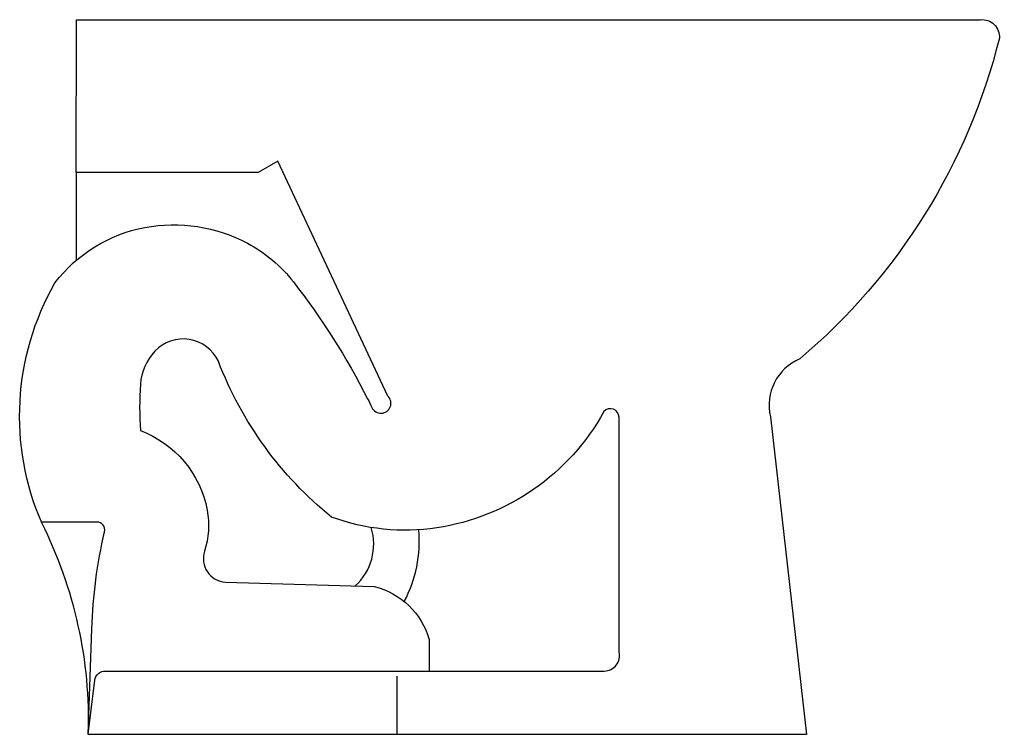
# Model space of a CAD drawing. Header units: millimetres. Extents: x 3.456 to 3.976, y -6.268 to -5.888.
import ezdxf

# ---------------------------------------------------------------- set-up
doc = ezdxf.new("R2010")
doc.units = ezdxf.units.MM
doc.header["$LTSCALE"] = 10

msp = doc.modelspace()

# ---------------------------------------------------------------- linework, layer by layer
at = {"color": 1}
msp.add_line((3.656002396173282, -6.236661028101288), (3.656002396173282, -6.267647565292283), dxfattribs=at)
for points in [[(3.485985051499284, -5.88808254915586), (3.96590869830473, -5.88808254915586, -0.4720431075102843), (3.975952514214034, -5.897887511591493, -0.1572345434191512), (3.870019893672293, -6.068225303863331, 0.3669975239957723), (3.854374608649014, -6.098953843064807), (3.873520955182308, -6.267647565292283), (3.4922132797963, -6.267647565292283, 0.1255067388084759), (3.467486101341695, -6.155281506623538, -0.2362468434790157), (3.474496632106948, -6.027853088130531, -0.1852526255077915), (3.522243834582595, -5.998451801148565, -0.1702881683109796), (3.576653792910911, -6.00677293326522, -0.1052273331080678), (3.601082878583357, -6.027298438983077, -0.04851904161405744), (3.640502209498571, -6.089429430920971, -0.005385377468910245), (3.64277765106945, -6.094049531034018, 1.192363589605249), (3.651283613958721, -6.08795257512759), (3.592909785967516, -5.963179532889268), (3.582444054120266, -5.969192271399239), (3.485719061016681, -5.969192271399239), (3.485985051499284, -5.88808254915586)], [(3.492215487426783, -6.267580604769263), (3.495635872624513, -6.238922786558429, -0.3918193960163118), (3.501434661114917, -6.233987390361923), (3.766180733488908, -6.233987390361923, 0.4891169121273979), (3.774001856923324, -6.223930551463427), (3.774001856923324, -6.099257689849525, 0.692614607636882), (3.765932585912947, -6.096226912947036, -0.2330546349456227), (3.677241116678312, -6.157947055349806, -0.1268742976148505), (3.621364520166133, -6.152207004275153, -0.1318780733172416), (3.561276466050938, -6.069513149304197, 0.5309284306190252), (3.527547922089848, -6.064132319157283, 0.172587976140772), (3.519895213567597, -6.081690589079503, 0.0346202850537058), (3.519895213567597, -6.106328804136896, -0.2616913496341878), (3.555324449822362, -6.148525438791883, -0.1263858002619077), (3.553907161044373, -6.170331645860122, 0.4874813835517773), (3.564968034142405, -6.186821981899233), (3.644046293405113, -6.189087618225622, -0.2680802695448865), (3.673232787528152, -6.217239912008711), (3.673232787528152, -6.233987390361923)], [(3.4922132797963, -6.267647565292283), (3.494062101713947, -6.211570208365728, -0.04916969832025719), (3.50086839648261, -6.159997907496479, 0.4738920174051233), (3.496908340849994, -6.154848924523362), (3.467299436514343, -6.154848924523362)]]:
    msp.add_lwpolyline(points, format="xyb")
msp.add_lwpolyline([(3.485719061016681, -5.969192271399239), (3.485719061016681, -6.015976475476452)])
for centre, radius, start, end in [((3.613820091397757, -6.166594038156418), 0.02994630053232555, 312.146002277401, 17.15514552944388), ((3.598366138616305, -6.164679202365233), 0.06961351426966818, 332.2573264980827, 4.702337089242125)]:
    msp.add_arc(centre, radius, start, end)

doc.saveas('drawing.dxf')
